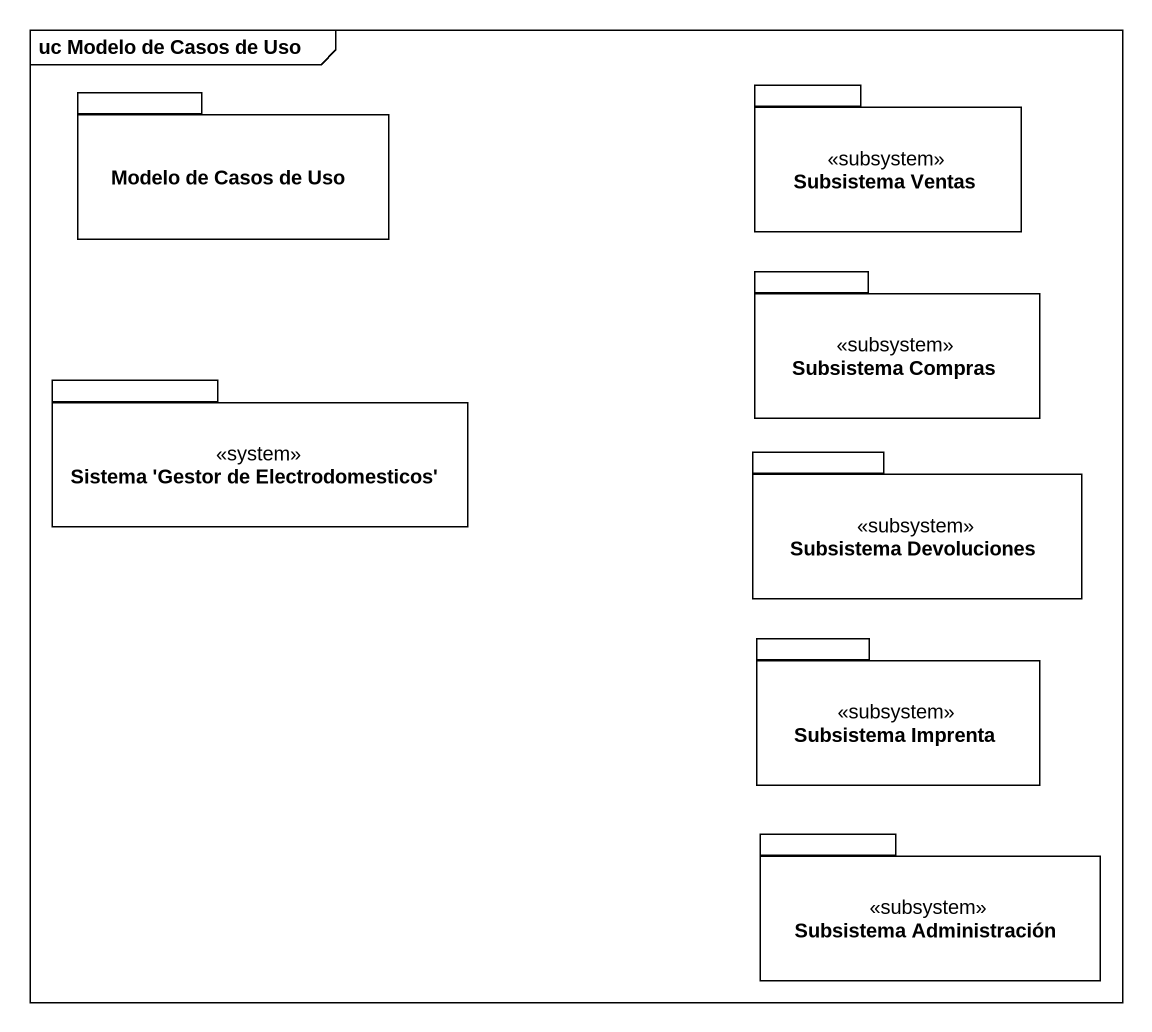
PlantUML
@startuml
mainframe uc Modelo de Casos de Uso
package "Modelo de Casos de Uso" as Modelo_de_Casos_de_Uso {
}
package "Subsistema Ventas" as Subsistema_Ventas <<subsystem>> {
}
package "Subsistema Compras" as Subsistema_Compras <<subsystem>> {
}
package "Sistema 'Gestor de Electrodomesticos'" as Sistema_Gestor_de <<system>> {
}
package "Subsistema Devoluciones" as Subsistema_Devoluciones <<subsystem>> {
}
package "Subsistema Imprenta" as Subsistema_Imprenta <<subsystem>> {
}
package "Subsistema Administración" as Subsistema_Administración <<subsystem>> {
}
@enduml
